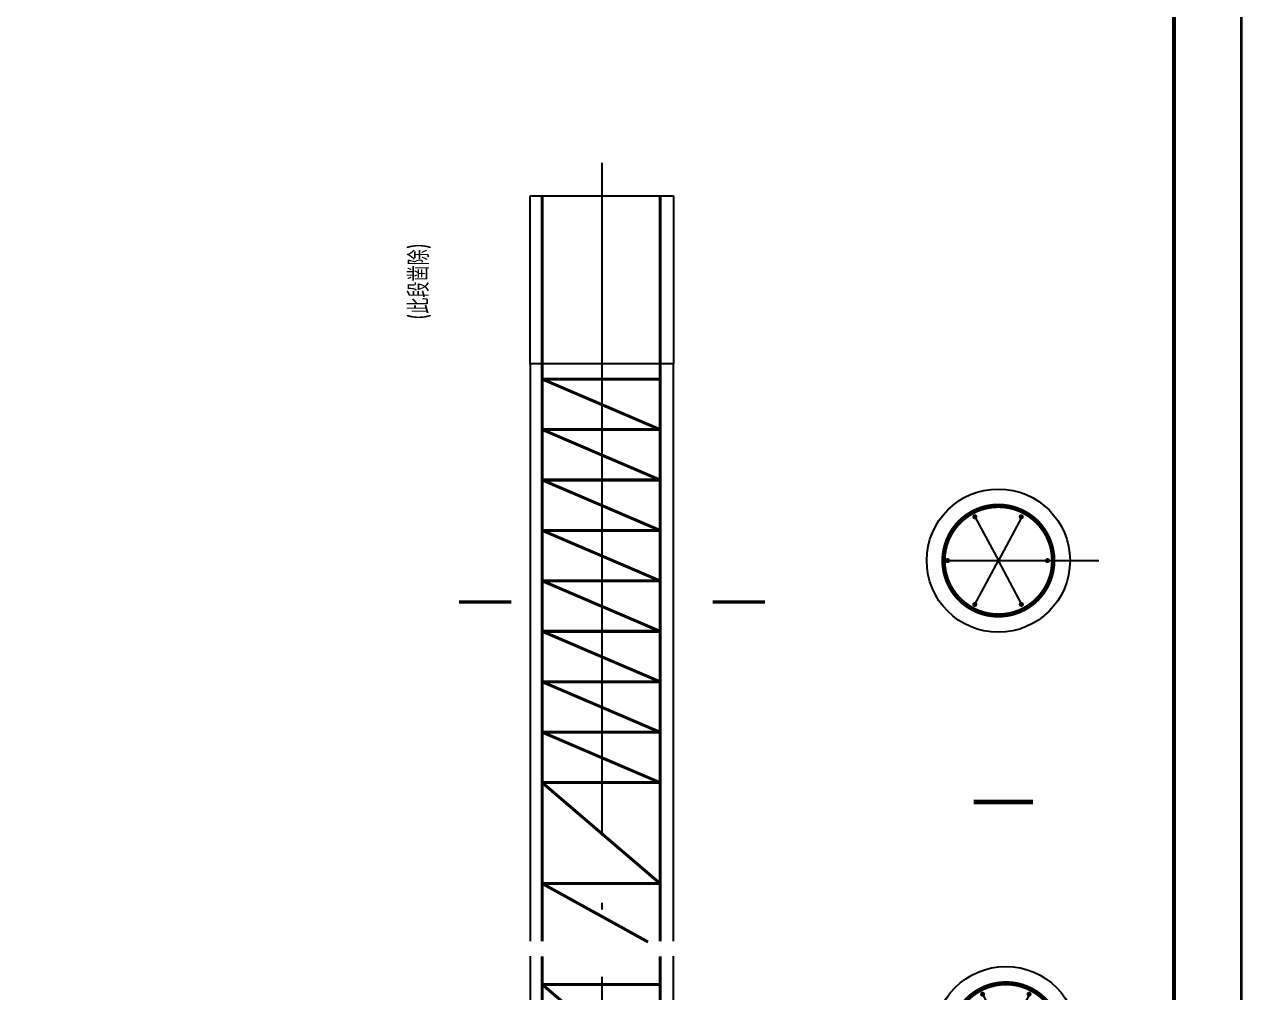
# Model space of a CAD drawing. Extents: x 447413 to 2975780, y -1432727 to 1301644.
# Drawn here: x 2352670 to 2379832, y 668922 to 690517 of the extents above; entities that cross this region are included whole.
import ezdxf

# ---------------------------------------------------------------- set-up
doc = ezdxf.new("R2010")
doc.units = 0
doc.header["$LTSCALE"] = 1000
doc.header["$MEASUREMENT"] = 0
doc.linetypes.add('DOTE', pattern=[2.42, 2, -0.2, 0.02, -0.2])
for name, color, linetype in [('DIM_SYMB', 3, 'Continuous'), ('DOTE', 1, 'Continuous'), ('JG', 4, 'Continuous'), ('LAYER1', 4, 'Continuous'), ('PUB_DIM', 3, 'Continuous'), ('PUB_TEXT', 7, 'Continuous'), ('图框', 253, 'Continuous'), ('标注尺寸', 253, 'Continuous'), ('梁', 4, 'Continuous')]:
    doc.layers.add(name, color=color, linetype=linetype)
doc.styles.add('_HZTXT', font='tssdeng.shx', dxfattribs={"width": 0.7, "bigfont": 'HZTXT.shx'})

# ---------------------------------------------------------------- blocks, each defined once
blk = doc.blocks.new('A$C6B0021A6')
at = {"layer": '图框', "color": 2, "const_width": 40, "elevation": -84000}
blk.add_lwpolyline([(20, 84120), (118920, 84120), (118920, 20), (20, 20)], close=True, dxfattribs=at)
at = {"layer": '图框', "color": 153, "const_width": 58, "elevation": -84000}
blk.add_lwpolyline([(111420, 1020), (2520, 1020), (2520, 83120), (111420, 83120)], close=True, dxfattribs=at)
blk = doc.blocks.new('基桩大样')
at = {"layer": 'DIM_SYMB', "const_width": 70}
blk.add_lwpolyline([(915760, -130488), (918281, -130488)], dxfattribs=at)
at = {"layer": 'DOTE', "linetype": 'DOTE', "ltscale": 5}
blk.add_line((916574, -111528), (916574, -129165), dxfattribs=at)
at = {"layer": 'JG'}
for q in [(917639, -128592), (915509, -128892)]:
    blk.add_line((917639, -128892), q, dxfattribs=at)
at = {"layer": 'JG', "const_width": 45}
for points in [[(915687, -112017), (915687, -123102)], [(917439, -112017), (917439, -123102)], [(915687, -114743), (917439, -115493)], [(915687, -114743), (917439, -114743)], [(915687, -115493), (917439, -116243)], [(915687, -115493), (917439, -115493)], [(915687, -116243), (917439, -116993)], [(915687, -116243), (917439, -116243)], [(915687, -116993), (917439, -117743)], [(915687, -116993), (917439, -116993)], [(915687, -117743), (917439, -118493)], [(915687, -117743), (917439, -117743)], [(915687, -118493), (917439, -119243)], [(915687, -118493), (917439, -118493)], [(915687, -119243), (917439, -119993)], [(915687, -119243), (917439, -119243)], [(915687, -119993), (917439, -120743)], [(915687, -119993), (917439, -119993)], [(915687, -120743), (917439, -122243)], [(915687, -120743), (917439, -120743)], [(915687, -122243), (917260, -123112)], [(915687, -122243), (917439, -122243)], [(915687, -123323), (915687, -128753)], [(917439, -123323), (917439, -128753)], [(915687, -123743), (917439, -125243)], [(915687, -123743), (917439, -123743)], [(915687, -125243), (917439, -126743)], [(915687, -125243), (917439, -125243)], [(915687, -126743), (917439, -126743)], [(915687, -126743), (917439, -128243)], [(915687, -128243), (917439, -128243)]]:
    blk.add_lwpolyline(points, dxfattribs=at)
at = {"layer": 'LAYER1'}
for p, q in [((915509, -114517), (915509, -112017)), ((915509, -112017), (917639, -112017)), ((917639, -112017), (917639, -114517)), ((915509, -114517), (915509, -123102)), ((917639, -114517), (915509, -114517)), ((917639, -123102), (917639, -114517)), ((915509, -123323), (915509, -128892)), ((917639, -128592), (917639, -123323))]:
    blk.add_line(p, q, dxfattribs=at)
at = {"layer": 'PUB_DIM'}
for p, q in [((913245, -128592), (911454, -128592)), ((912945, -128892), (912645, -128592)), ((912945, -128892), (913245, -128592)), ((913645, -128892), (912645, -128892))]:
    blk.add_line(p, q, dxfattribs=at)
at = {"layer": 'PUB_DIM', "ltscale": 3}
blk.add_line((915509, -128592), (915509, -128892), dxfattribs=at)
at = {"layer": 'PUB_DIM', "const_width": 67.5}
for points in [[(923282, -117442, 1), (921652, -117442, 1)], [(923394, -124541, 1), (921764, -124541, 1)]]:
    blk.add_lwpolyline(points, format="xyb", close=True, dxfattribs=at)
at = {"layer": 'PUB_DIM'}
for points, const_width in [([(914452, -118059), (915228, -118059)], 50), ([(918222, -118059), (918998, -118059)], 50), ([(922101, -121029), (922983, -121029)], 70), ([(914277, -124673), (915053, -124673)], 50), ([(918008, -124673), (918784, -124673)], 50), ([(922153, -128148), (923165, -128148)], 70)]:
    blk.add_lwpolyline(points, dxfattribs=dict(at, const_width=const_width))
for centre in [(922467, -117442), (922579, -124541)]:
    blk.add_circle(centre, 1065, dxfattribs=at)
at = {"layer": 'PUB_TEXT', "const_width": 37.3}
for points in [[(922098, -116790, 1), (922136, -116790, 1)], [(922789, -116790, 1), (922827, -116790, 1)], [(921692, -117442, 1), (921730, -117442, 1)], [(923178, -117442, 1), (923216, -117442, 1)], [(922098, -118093, 1), (922136, -118093, 1)], [(922789, -118093, 1), (922827, -118093, 1)], [(922214, -123888, 1), (922251, -123888, 1)], [(922905, -123888, 1), (922942, -123888, 1)], [(921804, -124541, 1), (921842, -124541, 1)], [(923290, -124541, 1), (923328, -124541, 1)], [(922214, -125191, 1), (922251, -125191, 1)], [(922905, -125191, 1), (922942, -125191, 1)]]:
    blk.add_lwpolyline(points, format="xyb", close=True, dxfattribs=at)
at = {"layer": '标注尺寸'}
blk.add_line((913489, -128892), (912796, -128892), dxfattribs=at)
at = {"layer": '梁'}
for p, q in [((922117, -116790), (922467, -117442)), ((922817, -116790), (922467, -117442)), ((921652, -117442), (923958, -117442)), ((922117, -118095), (922467, -117442)), ((922817, -118095), (922467, -117442)), ((922232, -123888), (922582, -124541)), ((922932, -123888), (922582, -124541)), ((921764, -124541), (923781, -124541)), ((922232, -125193), (922582, -124541)), ((922932, -125193), (922582, -124541))]:
    blk.add_line(p, q, dxfattribs=at)
at = {"layer": 'PUB_TEXT', "style": '_HZTXT', "width": 0.8}
blk.add_text('(此段凿除)', height=300, rotation=90, dxfattribs=at).set_placement((914003, -113857))

msp = doc.modelspace()

# ---------------------------------------------------------------- block references
at = {"xscale": 1.5, "yscale": 1.5, "zscale": 1.5, "rotation": 270}
msp.add_blockref('A$C6B0021A6', (2253622, 825737.4, 504000), dxfattribs=at)
at = {"xscale": 1.5, "yscale": 1.5, "zscale": 1.5}
msp.add_blockref('基桩大样', (990685.6, 854720.1), dxfattribs=at)

doc.saveas('drawing.dxf')
